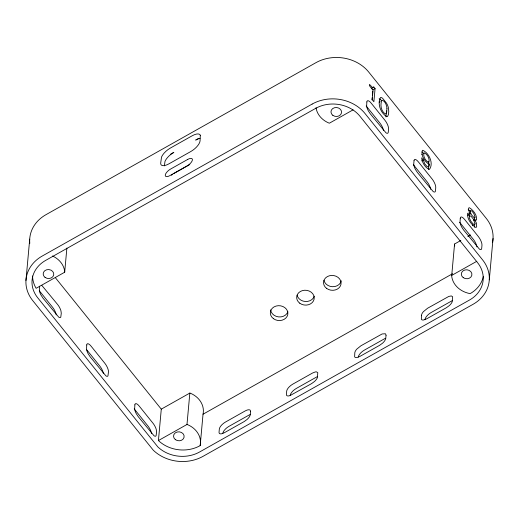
<?xml version="1.0" encoding="UTF-8"?>
<svg xmlns="http://www.w3.org/2000/svg" width="519" height="519" viewBox="0 0 519 519"><rect width="100%" height="100%" fill="white"/><g stroke="black" fill="none" stroke-linecap="round" stroke-linejoin="round"><path stroke-width="0.78" d="M32.574 275.978A31.899 26.962 5.2 0 0 36.122 288.311L64.68 272.228L64.713 271.69A22.557 19.067 5.2 0 0 52.51 255.977M460.84 240.485L454.566 244.014L451.679 275.965A22.557 19.067 5.2 0 0 470.143 293.631A31.899 26.962 5.2 0 0 483.312 276.582M454.566 244.014L454.54 244.553A22.557 19.067 5.2 0 0 454.741 245.967M25.95 280.526L29.713 239.155M39.574 286.203L39.334 290.471A7.013 2.374 60.6 0 0 40.995 295.058L42.947 298.049L58.699 317.109A7.013 2.374 60.6 0 0 60.768 317.154L61.281 313.223L60.918 310.693A7.013 2.368 60.6 0 0 57.622 304.51L41.864 285.456M64.68 272.228L66.88 248.069M161.286 409.147L189.844 393.065L190.454 393.246A22.557 19.067 5.2 0 1 203.033 414.22L200.178 445.633A31.899 26.962 5.2 0 1 158.425 440.553L161.286 409.147L55.319 277.639M158.425 440.553L186.983 424.477L189.844 393.065M371.987 99.869L372.194 97.546M372.408 95.224L372.759 91.357M375.081 88.58L373.881 101.737L372.194 99.635L373.051 90.209L369.392 85.654L369.509 84.389L372.162 87.166L373.161 87.555L373.784 86.971L375.081 88.58L372.901 89.806L371.61 88.198L373.784 86.971M489.287 279.845L493.05 238.474M164.38 165.898L165.003 161.357A10.672 4.418 -38.8 0 1 173.846 152.385L170.323 154.37M385.967 116.905L386.519 110.852M428.376 169.486L428.999 164.997L428.48 161.604M472.575 225.771L472.874 225.006M379.207 102.6L380.155 101.426M371.345 88.626L371.61 88.198M421.688 154.513L422.252 154.111M198.518 138.495L195.695 140.078A10.672 4.418 -38.8 0 1 200.003 138.378M174.027 173.404L189.811 164.517M353.089 109.846L329.409 123.178L328.799 122.997A22.557 19.067 5.2 0 1 316.026 107.699M421.675 160.909L423.309 159.988L421.623 157.886C422.187 162.447 425.048 167.897 429.479 169.395C433.839 163.427 429.181 153.079 422.81 150.276L422.336 150.504C420.734 155.486 424.587 161.351 428.675 164.03L429.356 164.088L428.895 166.022L428.149 166.852L427.098 166.586L424.776 163.907L423.309 159.988M467.969 215.184L470.149 213.958L468.488 209.806L468.586 208.119L469.345 207.684C473.315 210.091 477.117 215.061 476.63 219.933L475.488 220.088L474.638 219.55L473.555 220.166M467.801 236.56L470.59 234.99M203.033 414.22L452.555 273.727M451.712 275.42L476.786 261.304M290.186 395.504L311.53 383.651L314.449 381.536A7.013 2.9 -38.8 0 0 317.336 377.754L317.797 372.687L316.46 371.851L315.318 371.928L312.49 373.051L292.761 384.157A7.013 2.906 -38.8 0 0 286.67 391.131L286.494 395.121A7.013 2.9 -38.8 0 0 288.966 395.874L290.186 395.504A7.013 2.906 -38.8 0 1 296.239 388.484L315.961 377.378A7.013 2.906 -38.8 0 1 317.44 376.664M186.983 424.477L187.593 424.659A22.557 19.067 5.2 0 1 200.178 445.633M468.19 209.41L470.162 211.22M470.149 213.958L469.046 213.153L467.645 213.283C466.853 218.733 471.031 224.124 475.216 227.218A6.961 2.348 60.6 0 0 476.676 226.751L476.416 223.118L474.638 219.55M421.953 151.905L423.705 153.39M381.381 100.446L380.498 99.596A6.526 2.206 60.6 0 0 379.123 98.772M366.2 105.98L379.914 123.048A7.013 2.368 60.6 0 1 383.522 130.626M413.384 164.711L427.092 181.78A7.013 2.368 60.6 0 1 430.705 189.357M459.607 222.255L473.322 239.324A7.013 2.368 60.6 0 1 476.929 246.901M39.418 290.893L52.627 307.326A7.013 2.368 60.6 0 1 56.234 314.903M86.602 349.624L99.804 366.057A7.013 2.368 60.6 0 1 103.417 373.635M134.213 408.888L147.921 425.956A7.013 2.368 60.6 0 1 151.217 432.132L151.542 433.527M468.625 214.801L469.384 216.183M474.282 217.993L474.658 220.478M474.243 224.344L474.671 227.179M171.491 175.247A6.098 2.524 -38.8 0 1 172.723 174.241M314.255 296.239A8.797 7.435 5.2 0 1 305.36 301.5A8.797 7.435 5.2 0 1 297.115 295.116M287.909 311.685A8.797 7.435 5.2 0 1 278.632 316.908A8.797 7.435 5.2 0 1 270.671 309.914M452.289 300.735A7.013 2.906 -38.8 0 0 450.816 301.448L431.088 312.555A7.013 2.906 -38.8 0 0 424.996 319.529M492.492 242.639A37.991 32.113 5.2 0 0 486.303 218.434L368.75 72.096A37.991 32.113 5.2 0 0 315.928 62.682L45.964 214.684A37.991 32.113 5.2 0 0 29.804 243.359M341.281 280.805A8.797 7.435 5.2 0 1 332.601 286.709A8.797 7.435 5.2 0 1 323.973 280.305M358.285 357.085A7.013 2.906 -38.8 0 1 364.377 350.117L384.105 339.011A7.013 2.906 -38.8 0 1 385.585 338.297M222.807 433.365A7.013 2.906 -38.8 0 1 228.898 426.397L248.627 415.291A7.013 2.906 -38.8 0 1 250.106 414.577M386.966 108.328L386.674 112.299L386.201 113.629L385.208 113.921C381.037 111.072 380.031 105.072 381.744 100.556L382.328 100.199C385.351 101.523 386.707 105.24 386.966 108.328M200.295 135.206L200.062 140.921A10.672 4.418 -38.8 0 1 190.784 151.535L168.934 163.835A10.672 4.418 -38.8 0 1 160.695 163.083L161.532 157.03A10.672 4.418 -38.8 0 1 170.375 148.058L192.225 135.757A10.672 4.418 -38.8 0 1 200.295 135.206M250.593 411.489L250.288 414.597A7.013 2.887 -39 0 1 247.109 419.443L244.19 421.564L224.461 432.671L221.632 433.787A7.019 2.906 -38.8 0 1 219.044 432.178L219.329 429.044A7.013 2.906 -38.8 0 1 225.428 422.07L245.15 410.964A7.013 2.906 -38.8 0 1 250.456 410.6L250.593 411.489M379.279 101.27C378.611 107.161 381.679 113.486 386.642 116.652L387.563 116.509L388.484 114.401L388.757 111.397L388.368 107.647A6.526 2.206 60.6 0 0 386.434 103.041L382.678 98.363A6.526 2.206 60.6 0 0 380.382 97.702L379.279 101.27M386.058 335.19L385.76 338.317A7.013 2.887 -39 0 1 382.587 343.163L379.668 345.284L359.939 356.391L357.111 357.507A7.013 2.9 -38.8 0 1 354.633 356.754L354.808 352.764A7.013 2.906 -38.8 0 1 356.735 349.177L360.906 345.79L382.107 333.97L385.442 333.743L386.058 335.19M421.506 315.377L421.344 319.191A7.013 2.9 -38.8 0 0 423.815 319.951L426.65 318.835L446.379 307.728L449.305 305.607A7.013 2.9 -38.8 0 0 452.185 301.831L452.659 296.777L451.309 295.927L448.818 296.414L427.611 308.228L423.446 311.614A7.013 2.906 -38.8 0 0 421.519 315.202L421.506 315.377M414.039 160.65L413.76 163.783A7.019 2.374 60.6 0 0 415.472 169.505L417.419 172.496L433.17 191.556A7.013 2.374 60.4 0 0 435.48 190.823L435.752 187.677A7.013 2.368 60.6 0 0 432.093 178.964L418.379 161.896A7.013 2.368 60.6 0 0 414.039 160.65M86.751 344.934L86.517 349.196A7.013 2.374 60.6 0 0 88.178 353.783L90.131 356.774L105.882 375.834A7.013 2.374 60.6 0 0 107.952 375.886L108.465 371.954A7.013 2.368 60.6 0 0 104.806 363.242L91.091 346.179A7.013 2.368 60.6 0 0 86.751 344.934M134.875 404.833L134.642 409.095A7.013 2.374 60.6 0 0 136.296 413.682L138.249 416.673L154 435.733A7.013 2.374 60.6 0 0 156.076 435.785L156.602 431.847L156.219 429.323A7.013 2.368 60.6 0 0 152.923 423.141L139.209 406.079A7.013 2.368 60.6 0 0 134.875 404.833M366.862 101.925L366.628 106.187A7.013 2.374 60.6 0 0 368.289 110.774L370.235 113.765L385.993 132.825A7.013 2.374 60.6 0 0 388.283 132.073L388.569 128.946A7.013 2.368 60.6 0 0 384.91 120.233L371.202 103.164A7.013 2.368 60.6 0 0 366.862 101.925M460.269 218.194L460.035 222.463A7.013 2.374 60.6 0 0 461.696 227.05L463.642 230.04L479.4 249.101A7.013 2.374 60.3 0 0 481.703 248.367L481.976 245.221A7.013 2.368 60.6 0 0 478.317 236.508L464.609 219.44A7.013 2.368 60.6 0 0 460.269 218.194M423.867 153.287C423.115 156.699 425.411 160.579 428.324 162.278L428.986 162.064C429.81 158.665 427.526 154.435 424.432 152.884L423.867 153.287M475.041 217.078L474.801 217.766L474.243 217.818L471.563 214.957L470.324 212.252L470.493 210.442L471.894 211.051L473.795 213.406L475.041 217.078M475.054 223.78L474.749 224.545L473.12 224.007L470.759 221.1L469.28 217.798L469.487 215.722L471.2 216.391L473.484 219.258L475.054 223.78M187.709 159.424L170.556 169.077A6.098 2.524 -38.8 0 0 165.256 175.143A6.098 2.524 -38.8 0 0 169.966 175.571L187.119 165.911A6.098 2.524 -38.8 0 0 192.419 159.852A6.098 2.524 -38.8 0 0 187.709 159.424M312.166 104.06L42.201 256.062A37.991 32.113 5.2 0 0 32.697 300.566L153.345 450.271A37.991 32.113 5.2 0 0 203.072 456.318L473.036 304.316A37.991 32.113 5.2 0 0 482.54 259.811L364.98 113.473A37.991 32.113 5.2 0 0 312.166 104.06M315.636 108.38L45.672 260.389A31.899 26.962 5.2 0 0 37.692 297.75L157.847 446.917A31.899 26.962 5.2 0 0 199.594 451.991L469.565 299.988A31.899 26.962 5.2 0 0 477.538 262.62L359.985 116.288A31.899 26.962 5.2 0 0 315.636 108.38M273.429 318.66A8.797 7.435 5.2 0 0 287.747 314.663A8.797 7.435 5.2 0 0 276.127 306.041A8.797 7.435 5.2 0 0 273.429 318.66M299.774 303.213A8.797 7.435 5.2 0 0 314.092 299.216A8.797 7.435 5.2 0 0 302.467 290.595A8.797 7.435 5.2 0 0 299.774 303.213M175.422 439.658A5.313 4.489 5.2 0 0 184.07 437.245A5.313 4.489 5.2 0 0 177.05 432.035A5.313 4.489 5.2 0 0 175.422 439.658M332.841 115.341A5.313 4.489 5.2 0 0 341.489 112.928A5.313 4.489 5.2 0 0 334.47 107.718A5.313 4.489 5.2 0 0 332.841 115.341M326.633 288.408A8.797 7.435 5.2 0 0 340.951 284.412A8.797 7.435 5.2 0 0 329.325 275.79A8.797 7.435 5.2 0 0 326.633 288.408M45.049 277.38A5.313 4.489 5.2 0 0 53.697 274.966A5.313 4.489 5.2 0 0 46.678 269.763A5.313 4.489 5.2 0 0 45.049 277.38M463.208 277.62A5.313 4.489 5.2 0 0 471.849 275.206A5.313 4.489 5.2 0 0 464.836 269.997A5.313 4.489 5.2 0 0 463.208 277.62"/></g></svg>
